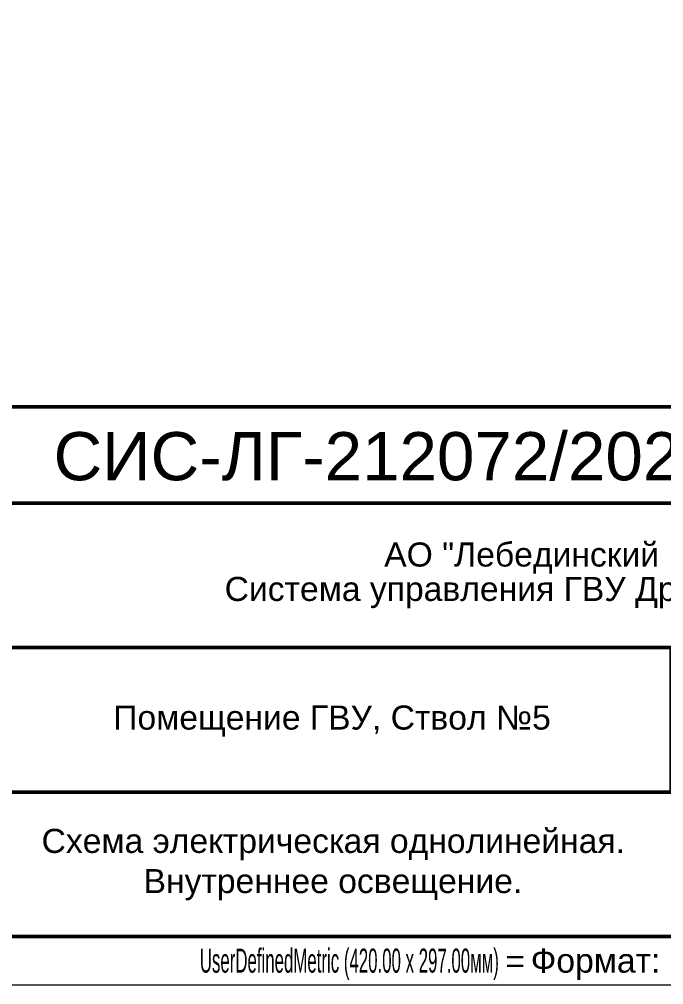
# Model space of a CAD drawing. Header units: millimetres. Extents: x -276 to 1709, y 11 to 936.
# Drawn here: x 687.2 to 754, y 13.7 to 113.9 of the extents above; entities that cross this region are included whole.
import ezdxf
from ezdxf.enums import TextEntityAlignment as Align

# ---------------------------------------------------------------- set-up
doc = ezdxf.new("R2010")
doc.units = ezdxf.units.MM
doc.layers.add('0-рамка', color=7, linetype='Continuous')
doc.layers.add('VPORTS', color=254, linetype='Continuous', plot=False)
doc.styles.add('ASU', font='arial.ttf', dxfattribs={"height": 2.5})

# ---------------------------------------------------------------- blocks, each defined once
blk = doc.blocks.new('*U17')
blk.add_lwpolyline([(-120, 30), (-50, 30), (-50, 15), (-120, 15)], close=True)
at = {"layer": '0-рамка', "color": 0, "linetype": 'Continuous', "lineweight": 50}
for p, q in [((-185, 55), (0, 55)), ((-120, 45), (0, 45)), ((-185, 30), (0, 30)), ((-120, 15), (0, 15))]:
    blk.add_line(p, q, dxfattribs=at)
at = {"style": 'ASU', "flags": 8}
for tag, height, p in [('DATE10', 2.5, (-125, 52.5)), ('DATE9', 2.5, (-125, 47.5)), ('DATE8', 2.5, (-125, 42.5)), ('DATE7', 2.5, (-125, 37.5)), ('DATE1', 2.5, (-125, 27.5)), ('DATE2', 2.5, (-125, 22.5)), ('NOST1', 5, (-27.5, 20)), ('DATE3', 2.5, (-125, 17.5)), ('DATE4', 2.5, (-125, 12.5)), ('DATE5', 2.5, (-125, 7.5)), ('DATE6', 2.5, (-125, 2.5))]:
    blk.add_attdef(tag, text='', height=height, dxfattribs=at).set_placement(p, align=Align.MIDDLE_CENTER)
blk.add_attdef('PROJNUM1_001', (-105.11, 48.05), '', height=5, dxfattribs=at)
at = {"style": 'ASU'}
blk.add_attdef('NAME_ZDANIE1_001', (-227.32, 21.41), '', height=3, dxfattribs=at)
at = {"color": 0, "linetype": 'Continuous', "lineweight": 25, "style": 'ASU', "flags": 4}
blk.add_attdef('FORMAT2', (-50, -3.75), '', height=2.5, dxfattribs=at)
at = {"layer": '0-рамка', "color": 0, "linetype": 'Continuous', "lineweight": 25, "style": 'ASU'}
blk.add_text('Формат:', height=2.5, dxfattribs=at).set_placement((-51, -1.25), align=Align.TOP_RIGHT)
at = {"layer": '0-рамка', "color": 0, "linetype": 'Continuous', "lineweight": 35, "insert": (-60, 37.5), "char_height": 2.5, "width": 120, "attachment_point": 5, "line_spacing_factor": 0.857143, "style": 'ASU'}
blk.add_mtext('АО "Лебединский ГОК ". \\PСистема управления ГВУ Дренажной шахты', dxfattribs=at)
at = {"layer": '0-рамка', "color": 0, "linetype": 'Continuous', "lineweight": 25, "style": 'ASU', "flags": 8}
for tag, p in [('REV4', (-180, 52.5)), ('KU4', (-170, 52.5)), ('SH_REV4', (-160, 52.5)), ('REV_NO4', (-150, 52.5)), ('REV3', (-180, 47.5)), ('KU3', (-170, 47.5)), ('SH_REV3', (-160, 47.5)), ('REV_NO3', (-150, 47.5)), ('REV2', (-180, 42.5)), ('KU2', (-170, 42.5)), ('SH_REV2', (-160, 42.5)), ('REV_NO2', (-150, 42.5)), ('REV1', (-180, 37.5)), ('KU1', (-170, 37.5)), ('SH_REV1', (-160, 37.5)), ('REV_NO1', (-150, 37.5))]:
    blk.add_attdef(tag, text='', height=2.5, dxfattribs=at).set_placement(p, align=Align.MIDDLE_CENTER)
for tag, p in [('DRAWN', (-183.74, 26.25)), ('CHKD', (-184, 21.25)), ('NAME2', (-164, 21.25)), ('TECH_CHKD', (-184, 16.25)), ('NAME3', (-164, 16.25)), ('LED', (-184, 11.25)), ('NAME4', (-164, 11.25)), ('VIEW_001', (-97.48, 6.62)), ('STD_CONTROL', (-184, 6.25)), ('NAME5', (-164, 6.25)), ('_GIP', (-184, 1.25)), ('NAME6', (-164, 1.25))]:
    blk.add_attdef(tag, p, '', height=2.5, dxfattribs=at)
at = {"layer": '0-рамка', "color": 0, "linetype": 'Continuous', "lineweight": 25, "style": 'ASU', "width": 0.8, "flags": 8}
blk.add_attdef('NAME1', (-164, 26.25), '', height=2.5, dxfattribs=at)
at = {"layer": '0-рамка', "color": 0, "linetype": 'Continuous', "lineweight": 50, "style": 'ASU', "flags": 8}
for tag, p in [('PHASE', (-42.5, 17.5)), ('SHTS', (-10, 17.5))]:
    blk.add_attdef(tag, text='', height=5, dxfattribs=at).set_placement(p, align=Align.CENTER)
at = {"layer": 'VPORTS', "linetype": 'Continuous', "lineweight": 15, "transparency": 33554483, "style": 'ASU'}
blk.add_text('=', height=2.5, dxfattribs=at).set_placement((-66.08, -3.79), align=Align.CENTER)
at = {"layer": 'VPORTS', "color": 0, "linetype": 'Continuous', "lineweight": 25, "transparency": 33554483, "style": 'ASU', "width": 0.5, "flags": 8}
blk.add_attdef('FORMAT1', text='', height=2.5, dxfattribs=at).set_placement((-67.76, -3.75), align=Align.RIGHT)

msp = doc.modelspace()

# ---------------------------------------------------------------- linework, layer by layer
at = {"layer": '0-рамка', "lineweight": 5}
msp.add_lwpolyline([(390.495, 13.714), (810.495, 13.714), (810.495, 310.714), (390.495, 310.714)], close=True, dxfattribs=at)
at = {"layer": '0-рамка', "lineweight": 50}
msp.add_lwpolyline([(409.701, 18.714), (804.701, 18.714), (804.701, 305.714), (409.701, 305.714)], close=True, dxfattribs=at)

# ---------------------------------------------------------------- block references
at = {"color": 0, "linetype": 'Continuous', "lineweight": 25}
ref = msp.add_blockref('*U17', (804.701, 18.714), dxfattribs=at)
ref.add_attrib('VIEW_001', 'Схема электрическая однолинейная.', (689.495, 27.394), dxfattribs={"layer": '0-рамка', "color": 0, "linetype": 'Continuous', "lineweight": 25, "height": 2.5, "style": 'ASU'})
ref.add_attrib('FORMAT1', 'UserDefinedMetric (420.00 x 297.00мм)', dxfattribs={"layer": 'VPORTS', "color": 0, "linetype": 'Continuous', "lineweight": 25, "transparency": 33554483, "height": 2.5, "style": 'ASU', "width": 0.5}).set_placement((736.945, 14.964), align=Align.RIGHT)
ref.add_attrib('PROJNUM1_001', 'СИС-ЛГ-212072/2021-ЭОМ.10', (690.742, 66.084), dxfattribs={"height": 5, "style": 'ASU'})
ref.add_attrib('NAME_ZDANIE1_001', 'Помещение ГВУ, Ствол №5', (696.934, 40.2), dxfattribs={"height": 2.5, "style": 'ASU'})
ref.add_attrib('VIEW_002', 'Внутреннее освещение.', (700.077, 23.227), dxfattribs={"layer": '0-рамка', "color": 0, "linetype": 'Continuous', "lineweight": 25, "height": 2.5, "style": 'ASU'})

doc.saveas('drawing.dxf')
